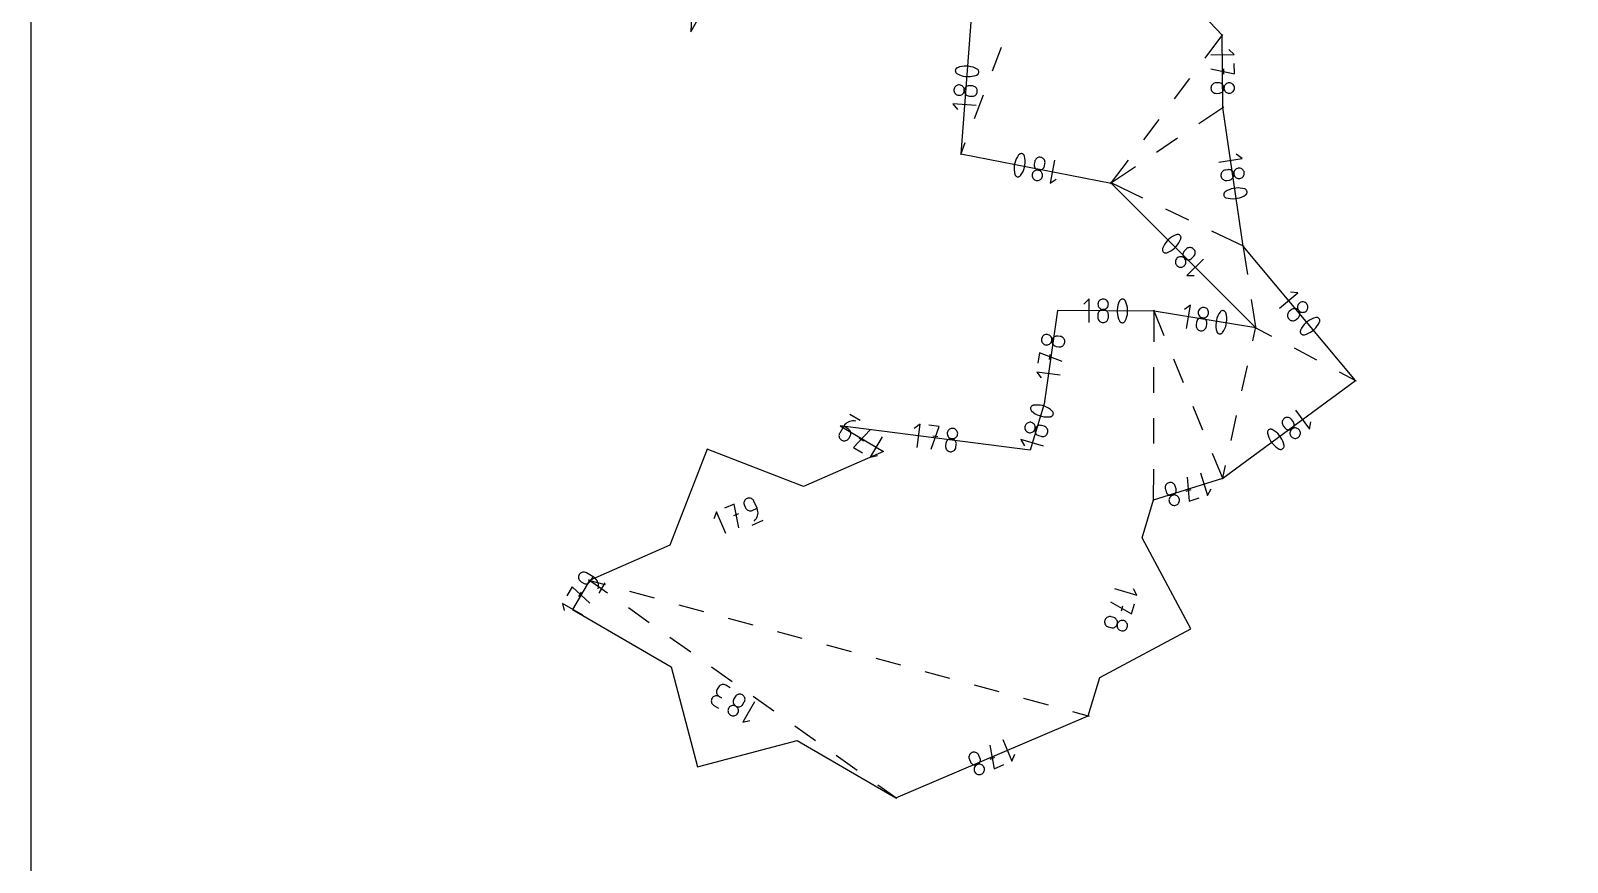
# Model space of a CAD drawing. Extents: x -2 to 214, y 3 to 282.
# Drawn here: x -1.51 to 31.91, y 70.53 to 88.63 of the extents above; entities that cross this region are included whole.
import ezdxf

# ---------------------------------------------------------------- set-up
doc = ezdxf.new("R2010")
doc.units = 0
doc.layers.add('Layer_1', color=7, linetype='CONTINUOUS')

msp = doc.modelspace()

# ---------------------------------------------------------------- linework, layer by layer
at = {"layer": 'Layer_1', "color": 5}
for points in [[(-1.511918, 3.023787), (214.388082, 3.023787), (214.388082, 282.423787), (-1.511918, 282.423787), (-1.511918, 3.023787)], [(13.014155, 92.372241), (12.846939, 88.605689), (14.65435, 91.813565)], [(18.937411, 88.814075), (18.7183, 85.95328), (21.99248, 85.315215), (25.133705, 82.161819), (22.924046, 82.530105), (20.81996, 82.539982), (20.531973, 80.513331), (20.22524, 79.504203), (16.09575, 80.035373), (17.039907, 79.475737), (15.294768, 78.710068), (13.203216, 79.525987), (12.387297, 77.434434), (10.642159, 76.668765), (10.273326, 76.036016), (12.419379, 74.785077), (12.991433, 72.614118), (15.162396, 73.186171), (17.308449, 71.935235), (21.48961, 73.722037), (21.741331, 74.553185), (23.720827, 75.61239), (22.661622, 77.591886), (22.913343, 78.423034), (24.417937, 78.890521), (27.307935, 81.017965), (24.861026, 83.944419), (24.419803, 86.957215), (24.407403, 88.53271), (23.171164, 89.837353)]]:
    msp.add_lwpolyline(points, dxfattribs=at)
at = {"layer": 'Layer_1', "color": 1}
for points in [[(19.599232, 88.26819), (19.401927, 87.749709)], [(24.032467, 88.033173), (24.420724, 88.550459)], [(24.154863, 88.105458), (24.666635, 88.109486), (24.551932, 88.222365)], [(24.157269, 87.799772), (24.669937, 87.690026), (24.668137, 87.917603)], [(19.101957, 87.695558), (19.101957, 87.695558), (19.107305, 87.707094), (19.110445, 87.719106), (19.111432, 87.731309), (19.110339, 87.743423), (19.10727, 87.755167), (19.102253, 87.766255), (19.09537, 87.776408), (19.086692, 87.78534), (19.076285, 87.792773), (19.076285, 87.792773), (19.031719, 87.815982), (18.985445, 87.834376), (18.937838, 87.847923), (18.889274, 87.85659), (18.840139, 87.860355), (18.7908, 87.85919), (18.741644, 87.853056), (18.693041, 87.841929), (18.645378, 87.825782), (18.645378, 87.825782), (18.640527, 87.82363), (18.635856, 87.821126), (18.63139, 87.818304), (18.627146, 87.815164), (18.623153, 87.811742), (18.619434, 87.808041), (18.616012, 87.804087), (18.612908, 87.799903), (18.610156, 87.795503), (18.610156, 87.795503), (18.604702, 87.783879), (18.601492, 87.771804), (18.600434, 87.759552), (18.601457, 87.747406), (18.604526, 87.735644), (18.609543, 87.724546), (18.616446, 87.714386), (18.625164, 87.70545), (18.635627, 87.698013), (18.635627, 87.698013), (18.68019, 87.674899), (18.726464, 87.656576), (18.774067, 87.643082), (18.822631, 87.634436), (18.871769, 87.630672), (18.921105, 87.631836), (18.970265, 87.637921), (19.018867, 87.648977), (19.066534, 87.665029), (19.066534, 87.665029), (19.071374, 87.667181), (19.076021, 87.66965), (19.080462, 87.672472), (19.084681, 87.675612), (19.088661, 87.679034), (19.092393, 87.682763), (19.09585, 87.686774), (19.099025, 87.691064), (19.101918, 87.695611)], [(23.366447, 87.145803), (23.699459, 87.589488)], [(24.442039, 87.688231), (24.441157, 87.802005)], [(18.690681, 87.451757), (18.690681, 87.451757), (18.670224, 87.451482), (18.650676, 87.447668), (18.632388, 87.44062), (18.615709, 87.430625), (18.600988, 87.417992), (18.588577, 87.40301), (18.578823, 87.385978), (18.572074, 87.367196), (18.568687, 87.346964), (18.568687, 87.346964), (18.568959, 87.32645), (18.572769, 87.30686), (18.579817, 87.288541), (18.589801, 87.271844), (18.602427, 87.257115), (18.617388, 87.244697), (18.634389, 87.234947), (18.653128, 87.228202), (18.673307, 87.224815), (18.673307, 87.224815), (18.69386, 87.225083), (18.713485, 87.228893), (18.731829, 87.235941), (18.748548, 87.245936), (18.763294, 87.258572), (18.775722, 87.273551), (18.785487, 87.29058), (18.792236, 87.309355), (18.795622, 87.329583), (18.795622, 87.329583), (18.795351, 87.350086), (18.791537, 87.369672), (18.784481, 87.387989), (18.774477, 87.404689), (18.761826, 87.419425), (18.746826, 87.431846), (18.729769, 87.441607), (18.710956, 87.44836), (18.690681, 87.451746)], [(18.957057, 87.20308), (18.957057, 87.20308), (18.977599, 87.203352), (18.997192, 87.207162), (19.015494, 87.214214), (19.032163, 87.224212), (19.046856, 87.236852), (19.059235, 87.251838), (19.068954, 87.26887), (19.075678, 87.287648), (19.079065, 87.307873), (19.079065, 87.307873), (19.078804, 87.32838), (19.075019, 87.347963), (19.068009, 87.366275), (19.058057, 87.382972), (19.045459, 87.397701), (19.030505, 87.410118), (19.013491, 87.419876), (18.994709, 87.426628), (18.974445, 87.430015), (18.91792, 87.434344), (18.91792, 87.434344), (18.897367, 87.434079), (18.877745, 87.430269), (18.859408, 87.423224), (18.842693, 87.413233), (18.827951, 87.400601), (18.815526, 87.385622), (18.805768, 87.368589), (18.799019, 87.349808), (18.795633, 87.329576), (18.795633, 87.329576), (18.795904, 87.309058), (18.799714, 87.289468), (18.80677, 87.271152), (18.816771, 87.254455), (18.829422, 87.239723), (18.844418, 87.227302), (18.861472, 87.217548), (18.880278, 87.210799), (18.900542, 87.207412), (18.957067, 87.20308)], [(24.273143, 87.494962), (24.273143, 87.494962), (24.252724, 87.492951), (24.233547, 87.487511), (24.215929, 87.478952), (24.200185, 87.467604), (24.186624, 87.453789), (24.175568, 87.437836), (24.167327, 87.42007), (24.162219, 87.400819), (24.160561, 87.380408), (24.160561, 87.380408), (24.162536, 87.360024), (24.167948, 87.340858), (24.176468, 87.323222), (24.187774, 87.307446), (24.201547, 87.293846), (24.217471, 87.282748), (24.235223, 87.274468), (24.254481, 87.269332), (24.274928, 87.267674), (24.331542, 87.268132), (24.331542, 87.268132), (24.351971, 87.270143), (24.371176, 87.27558), (24.388833, 87.284134), (24.404623, 87.29548), (24.41823, 87.309291), (24.429335, 87.325244), (24.437611, 87.343013), (24.442748, 87.362268), (24.444441, 87.382686), (24.444441, 87.382686), (24.44243, 87.403077), (24.43699, 87.422254), (24.428429, 87.439886), (24.417073, 87.455662), (24.403247, 87.469258), (24.387277, 87.480357), (24.36949, 87.488629), (24.350207, 87.493766), (24.329757, 87.495424), (24.273143, 87.494965)], [(24.559126, 87.269907), (24.559126, 87.269907), (24.57946, 87.271918), (24.598591, 87.277358), (24.616198, 87.285909), (24.631953, 87.297254), (24.645539, 87.311066), (24.65663, 87.327018), (24.664906, 87.344788), (24.670042, 87.364042), (24.671701, 87.384464), (24.671701, 87.384464), (24.66969, 87.404855), (24.66425, 87.424028), (24.655695, 87.44166), (24.644353, 87.457437), (24.630553, 87.471033), (24.614621, 87.482131), (24.596883, 87.490407), (24.577668, 87.49554), (24.557305, 87.497233), (24.557305, 87.497233), (24.536876, 87.495223), (24.517667, 87.489783), (24.500007, 87.481224), (24.48421, 87.469875), (24.4706, 87.456061), (24.459491, 87.440108), (24.451207, 87.422339), (24.446067, 87.403091), (24.444409, 87.382676), (24.444409, 87.382676), (24.44642, 87.362296), (24.451864, 87.343126), (24.460425, 87.325494), (24.471781, 87.309718), (24.48561, 87.296118), (24.501584, 87.28502), (24.519378, 87.27674), (24.538668, 87.271604), (24.559126, 87.26991)], [(19.055676, 87.002801), (18.544691, 87.041938), (18.649622, 86.919634)], [(19.204619, 87.231228), (19.007314, 86.712744)], [(24.438183, 86.969647), (23.895381, 86.602462)], [(22.700424, 86.258437), (23.033436, 86.702122)], [(23.435888, 86.291629), (22.976392, 85.980797)], [(18.810008, 86.194266), (18.710409, 85.93254)], [(20.077334, 85.942609), (20.077334, 85.942609), (20.066494, 85.949255), (20.05493, 85.953764), (20.042921, 85.956162), (20.030764, 85.956498), (20.018745, 85.954804), (20.007149, 85.951107), (19.99627, 85.945445), (19.986392, 85.93786), (19.977805, 85.928381), (19.977805, 85.928381), (19.94959, 85.886799), (19.925965, 85.842963), (19.906999, 85.797247), (19.892768, 85.750013), (19.883338, 85.70164), (19.878791, 85.652502), (19.879179, 85.602965), (19.884605, 85.553403), (19.895125, 85.504187), (19.895125, 85.504187), (19.896712, 85.499121), (19.898652, 85.494193), (19.900946, 85.489427), (19.903556, 85.484851), (19.906519, 85.480488), (19.909765, 85.476364), (19.913293, 85.472508), (19.917092, 85.468941), (19.921142, 85.465696), (19.921142, 85.465696), (19.932053, 85.458933), (19.943678, 85.45434), (19.955725, 85.45187), (19.967906, 85.451482), (19.979947, 85.453175), (19.991553, 85.456873), (20.00244, 85.462552), (20.012328, 85.470176), (20.020922, 85.479711), (20.020922, 85.479711), (20.049042, 85.521297), (20.072597, 85.565137), (20.091516, 85.61086), (20.105722, 85.658093), (20.115152, 85.706466), (20.119721, 85.755605), (20.119368, 85.805138), (20.114016, 85.854693), (20.103588, 85.903898), (20.103588, 85.903898), (20.102036, 85.908954), (20.100131, 85.913857), (20.097873, 85.918592), (20.095263, 85.923142), (20.092299, 85.927496), (20.089018, 85.931634), (20.085434, 85.935543), (20.081543, 85.939204), (20.077359, 85.942626)], [(24.334367, 85.772228), (24.841443, 85.846491), (24.712171, 85.942704)], [(20.271888, 85.505877), (20.271888, 85.505877), (20.269806, 85.485525), (20.271323, 85.465667), (20.276209, 85.446684), (20.284203, 85.428961), (20.295051, 85.412878), (20.308496, 85.398812), (20.324282, 85.387153), (20.342154, 85.378274), (20.36186, 85.372566), (20.36186, 85.372566), (20.382268, 85.370449), (20.402165, 85.371966), (20.421176, 85.376848), (20.438918, 85.384832), (20.455011, 85.395666), (20.469077, 85.409092), (20.480732, 85.424851), (20.489598, 85.442684), (20.495298, 85.462334), (20.495298, 85.462334), (20.497415, 85.482781), (20.495898, 85.502709), (20.491023, 85.521748), (20.483032, 85.539511), (20.472188, 85.555622), (20.458744, 85.569701), (20.44296, 85.581371), (20.425092, 85.590251), (20.405397, 85.595962), (20.405397, 85.595962), (20.384995, 85.598079), (20.365102, 85.596562), (20.346091, 85.591672), (20.328346, 85.583671), (20.312246, 85.572813), (20.29817, 85.559347), (20.2865, 85.543536), (20.277617, 85.525632), (20.271895, 85.505888)], [(20.549729, 85.741674), (20.549729, 85.741674), (20.551845, 85.76211), (20.550328, 85.78201), (20.545439, 85.801007), (20.537441, 85.81872), (20.526586, 85.834779), (20.513135, 85.848809), (20.497345, 85.860436), (20.479469, 85.869284), (20.45977, 85.874985), (20.45977, 85.874985), (20.439373, 85.877101), (20.419483, 85.87562), (20.400482, 85.870773), (20.382745, 85.862821), (20.366655, 85.852012), (20.352589, 85.838599), (20.34093, 85.822827), (20.332051, 85.804951), (20.326332, 85.78522), (20.315488, 85.729573), (20.315488, 85.729573), (20.313371, 85.70913), (20.314888, 85.689201), (20.319763, 85.670169), (20.32775, 85.65241), (20.338595, 85.636306), (20.352035, 85.62223), (20.367822, 85.610567), (20.385694, 85.601688), (20.4054, 85.59598), (20.4054, 85.59598), (20.425808, 85.593863), (20.445709, 85.59538), (20.46472, 85.60027), (20.482461, 85.608271), (20.498558, 85.619126), (20.51263, 85.632588), (20.524297, 85.648392), (20.533176, 85.666292), (20.538895, 85.686026), (20.549739, 85.741674)], [(20.760079, 85.816445), (20.662053, 85.313423), (20.795678, 85.40349)], [(22.516899, 85.669964), (21.974097, 85.302779)], [(21.979156, 85.297466), (22.367413, 85.814752)], [(24.474642, 85.598555), (24.474642, 85.598555), (24.454661, 85.593775), (24.436387, 85.585746), (24.420085, 85.574838), (24.406024, 85.561418), (24.394474, 85.545854), (24.385697, 85.528511), (24.37996, 85.509761), (24.377526, 85.489963), (24.37869, 85.469488), (24.37869, 85.469488), (24.383456, 85.449542), (24.391457, 85.431271), (24.402326, 85.414952), (24.415707, 85.400855), (24.43124, 85.389256), (24.448558, 85.380433), (24.467301, 85.374658), (24.48711, 85.372224), (24.50762, 85.373388), (24.563715, 85.381604), (24.563715, 85.381604), (24.583707, 85.386388), (24.602009, 85.394417), (24.618346, 85.405325), (24.632454, 85.418748), (24.644053, 85.434316), (24.652876, 85.451666), (24.658648, 85.470423), (24.661082, 85.490231), (24.659953, 85.510714), (24.659953, 85.510714), (24.655173, 85.530667), (24.647144, 85.548937), (24.636232, 85.565253), (24.622798, 85.579343), (24.60722, 85.590928), (24.589856, 85.599744), (24.571078, 85.605508), (24.551245, 85.607943), (24.530731, 85.606778), (24.474639, 85.598562)], [(24.789207, 85.414589), (24.789207, 85.414589), (24.809104, 85.419362), (24.827332, 85.42738), (24.84362, 85.438281), (24.857692, 85.451697), (24.86927, 85.467265), (24.878083, 85.484611), (24.883851, 85.503369), (24.88632, 85.523174), (24.885191, 85.543659), (24.885191, 85.543659), (24.880411, 85.563613), (24.872385, 85.581883), (24.861481, 85.598199), (24.848065, 85.612292), (24.832507, 85.623881), (24.815182, 85.632701), (24.79645, 85.638476), (24.776687, 85.640945), (24.756258, 85.639816), (24.756258, 85.639816), (24.736266, 85.635032), (24.717964, 85.627), (24.70162, 85.616085), (24.687509, 85.602658), (24.675902, 85.587086), (24.667076, 85.569737), (24.661301, 85.55098), (24.658831, 85.531178), (24.65996, 85.510699), (24.65996, 85.510699), (24.664737, 85.490757), (24.672766, 85.47249), (24.683677, 85.456174), (24.697111, 85.442088), (24.712693, 85.430495), (24.730061, 85.421679), (24.74885, 85.415912), (24.768686, 85.413477), (24.789211, 85.414642)], [(22.675945, 84.988606), (21.972457, 85.324782)], [(24.441661, 85.086265), (24.441661, 85.086265), (24.43898, 85.073834), (24.438557, 85.061426), (24.440285, 85.049305), (24.444, 85.037723), (24.449588, 85.026946), (24.456922, 85.017234), (24.465869, 85.008845), (24.4763, 85.00204), (24.48809, 84.99708), (24.48809, 84.99708), (24.536668, 84.984246), (24.585859, 84.976484), (24.63528, 84.973733), (24.684559, 84.975955), (24.73332, 84.983096), (24.781189, 84.995094), (24.827794, 85.011896), (24.872752, 85.03344), (24.915696, 85.059684), (24.915696, 85.059684), (24.919957, 85.062859), (24.923961, 85.066316), (24.927701, 85.070059), (24.931158, 85.074052), (24.934298, 85.078279), (24.93712, 85.082706), (24.939589, 85.087317), (24.941706, 85.092079), (24.943435, 85.096979), (24.943435, 85.096979), (24.946186, 85.109517), (24.94668, 85.122005), (24.945022, 85.134187), (24.941336, 85.145807), (24.935758, 85.156609), (24.928424, 85.166332), (24.919456, 85.174721), (24.908982, 85.181522), (24.89714, 85.186472), (24.89714, 85.186472), (24.848583, 85.199218), (24.799413, 85.206905), (24.750003, 85.209586), (24.700731, 85.207328), (24.65197, 85.200184), (24.604094, 85.188211), (24.557478, 85.171458), (24.512499, 85.149977), (24.469531, 85.123833), (24.469531, 85.123833), (24.465283, 85.120693), (24.461293, 85.117236), (24.457582, 85.113521), (24.45416, 85.109545), (24.45102, 85.105322), (24.448198, 85.100867), (24.445693, 85.096189), (24.443542, 85.091307), (24.441707, 85.08623)], [(23.677022, 84.510222), (23.176484, 84.749412)], [(24.881046, 83.934852), (24.177561, 84.271028)], [(23.505604, 84.149729), (23.505604, 84.149729), (23.500355, 84.16131), (23.493299, 84.171527), (23.484702, 84.180244), (23.474821, 84.187331), (23.463913, 84.192662), (23.452239, 84.196084), (23.440055, 84.197495), (23.427619, 84.196754), (23.415198, 84.19372), (23.415198, 84.19372), (23.368529, 84.175093), (23.324396, 84.152029), (23.283068, 84.124791), (23.244813, 84.093648), (23.209899, 84.058871), (23.17859, 84.020718), (23.151165, 83.979464), (23.127885, 83.935377), (23.109018, 83.888722), (23.109018, 83.888722), (23.107466, 83.883646), (23.106302, 83.878478), (23.105526, 83.873246), (23.105138, 83.867983), (23.105131, 83.862719), (23.105519, 83.857487), (23.106295, 83.852312), (23.107459, 83.847229), (23.108976, 83.842269), (23.108976, 83.842269), (23.114225, 83.830553), (23.121277, 83.820234), (23.129871, 83.811439), (23.139752, 83.804303), (23.150664, 83.798948), (23.162351, 83.79549), (23.17455, 83.794079), (23.187014, 83.794855), (23.199474, 83.797924), (23.199474, 83.797924), (23.246069, 83.816608), (23.290145, 83.839718), (23.331438, 83.866988), (23.369675, 83.898145), (23.40459, 83.932925), (23.435913, 83.971061), (23.46338, 84.012283), (23.486716, 84.056327), (23.505654, 84.102922), (23.505654, 84.102922), (23.507206, 84.107984), (23.50837, 84.113121), (23.509146, 84.118317), (23.509534, 84.123552), (23.509531, 84.128809), (23.509143, 84.134069), (23.508366, 84.139315), (23.507202, 84.144529), (23.50565, 84.14969)], [(23.784249, 83.718581), (23.784249, 83.718581), (23.79745, 83.734326), (23.807346, 83.751658), (23.813943, 83.770129), (23.817259, 83.789281), (23.817266, 83.808667), (23.813985, 83.827822), (23.807423, 83.846304), (23.797577, 83.863651), (23.784457, 83.879409), (23.784457, 83.879409), (23.768748, 83.892592), (23.751441, 83.902502), (23.732984, 83.909138), (23.713838, 83.912489), (23.694457, 83.912556), (23.67529, 83.909346), (23.656794, 83.902819), (23.639423, 83.892991), (23.62363, 83.879854), (23.583462, 83.839842), (23.583462, 83.839842), (23.570254, 83.824094), (23.560338, 83.806744), (23.553712, 83.788248), (23.550361, 83.769064), (23.550315, 83.749647), (23.553561, 83.730459), (23.560098, 83.711953), (23.569926, 83.694582), (23.583046, 83.678809), (23.583046, 83.678809), (23.598769, 83.665629), (23.616101, 83.655737), (23.634587, 83.64913), (23.653767, 83.645814), (23.673184, 83.645786), (23.692382, 83.649031), (23.7109, 83.655582), (23.728288, 83.665432), (23.744078, 83.678573), (23.784246, 83.718581)], [(24.857671, 83.966355), (24.955422, 83.327305)], [(23.421996, 83.678989), (23.421996, 83.678989), (23.408855, 83.663308), (23.398988, 83.646008), (23.392398, 83.62755), (23.389082, 83.608391), (23.389053, 83.588988), (23.392299, 83.569808), (23.39884, 83.551305), (23.408668, 83.533934), (23.421788, 83.518161), (23.421788, 83.518161), (23.437511, 83.504981), (23.454839, 83.495086), (23.473318, 83.488475), (23.492488, 83.485159), (23.511887, 83.485113), (23.531061, 83.488358), (23.549546, 83.494878), (23.566882, 83.504678), (23.582616, 83.517759), (23.582616, 83.517759), (23.595824, 83.533507), (23.60574, 83.550864), (23.612369, 83.569363), (23.61572, 83.588554), (23.615766, 83.607975), (23.612521, 83.627169), (23.605987, 83.64568), (23.596162, 83.663047), (23.583049, 83.678813), (23.583049, 83.678813), (23.567333, 83.691985), (23.550005, 83.701877), (23.531519, 83.708481), (23.512339, 83.711797), (23.492918, 83.711826), (23.473717, 83.70858), (23.455189, 83.702022), (23.437797, 83.692172), (23.421996, 83.679024)], [(24.000368, 83.662627), (23.637289, 83.300949), (23.798434, 83.30066)], [(25.65546, 82.594822), (26.048617, 82.923554), (25.888107, 82.937856)], [(21.508437, 82.280507), (21.510836, 82.792984), (21.396371, 82.679555)], [(21.701132, 82.393227), (21.701132, 82.393227), (21.70286, 82.372759), (21.708067, 82.35349), (21.716414, 82.335738), (21.727579, 82.319831), (21.741239, 82.30608), (21.757075, 82.294809), (21.77476, 82.286335), (21.793969, 82.280977), (21.814388, 82.279072), (21.814388, 82.279072), (21.83482, 82.2808), (21.854082, 82.285979), (21.871844, 82.294287), (21.887783, 82.30541), (21.901577, 82.319031), (21.91289, 82.334835), (21.921403, 82.352506), (21.92679, 82.371725), (21.92873, 82.392179), (21.928994, 82.448871), (21.928994, 82.448871), (21.927266, 82.469349), (21.922062, 82.488646), (21.913719, 82.506433), (21.902557, 82.522389), (21.888901, 82.536187), (21.873065, 82.547504), (21.85538, 82.556016), (21.836164, 82.561403), (21.815739, 82.563343), (21.815739, 82.563343), (21.795299, 82.561615), (21.77603, 82.556408), (21.758268, 82.548058), (21.742329, 82.536885), (21.728539, 82.523215), (21.717229, 82.507365), (21.70872, 82.489655), (21.703337, 82.470415), (21.701396, 82.449961), (21.701128, 82.393266)], [(21.930074, 82.676744), (21.930074, 82.676744), (21.928345, 82.697131), (21.923145, 82.716354), (21.914799, 82.734091), (21.903637, 82.750012), (21.889981, 82.763788), (21.874145, 82.775095), (21.85646, 82.783604), (21.837244, 82.788987), (21.816818, 82.790927), (21.816818, 82.790927), (21.796378, 82.789199), (21.777109, 82.783995), (21.759347, 82.775652), (21.743409, 82.764497), (21.729619, 82.750848), (21.718308, 82.735033), (21.709799, 82.717377), (21.704416, 82.698203), (21.702476, 82.677834), (21.702476, 82.677834), (21.704204, 82.657352), (21.709408, 82.638055), (21.717755, 82.620264), (21.72892, 82.604304), (21.742583, 82.5905), (21.758416, 82.579176), (21.776101, 82.57066), (21.795313, 82.565273), (21.815728, 82.563333), (21.815728, 82.563333), (21.836161, 82.565061), (21.855423, 82.570268), (21.873189, 82.578619), (21.889127, 82.589795), (21.902917, 82.603468), (21.914234, 82.619322), (21.922747, 82.637035), (21.928134, 82.656283), (21.930074, 82.676747)], [(22.202732, 82.284007), (22.202732, 82.284007), (22.214621, 82.279498), (22.226827, 82.277241), (22.239068, 82.277121), (22.251073, 82.279061), (22.262567, 82.282977), (22.273267, 82.288773), (22.282898, 82.296365), (22.291188, 82.305664), (22.297855, 82.316575), (22.297855, 82.316575), (22.317812, 82.36269), (22.33284, 82.410164), (22.342937, 82.458621), (22.348105, 82.507679), (22.348334, 82.556962), (22.343632, 82.606086), (22.333987, 82.654678), (22.319407, 82.702355), (22.299884, 82.748742), (22.299884, 82.748742), (22.297414, 82.753424), (22.294592, 82.757904), (22.291452, 82.762158), (22.28803, 82.766166), (22.284323, 82.769902), (22.280365, 82.773359), (22.276177, 82.776499), (22.271782, 82.779286), (22.267195, 82.78172), (22.267195, 82.78172), (22.255212, 82.786324), (22.242935, 82.788687), (22.230641, 82.788864), (22.2186, 82.786959), (22.207089, 82.78306), (22.196375, 82.777261), (22.186737, 82.769648), (22.178451, 82.760313), (22.171783, 82.749342), (22.171783, 82.749342), (22.151922, 82.703237), (22.136964, 82.655771), (22.126917, 82.607317), (22.121773, 82.558263), (22.121541, 82.50898), (22.126222, 82.459852), (22.135817, 82.411257), (22.150327, 82.363572), (22.169755, 82.317179), (22.169755, 82.317179), (22.172224, 82.312504), (22.175046, 82.308045), (22.178151, 82.303819), (22.181573, 82.299836), (22.18528, 82.296111), (22.189267, 82.292653), (22.193518, 82.289478), (22.198019, 82.286621), (22.202768, 82.284046)], [(23.629313, 82.152781), (23.713567, 82.65829), (23.58245, 82.564606)], [(24.10884, 82.476564), (24.10884, 82.476564), (24.110392, 82.496965), (24.108311, 82.516777), (24.102906, 82.535615), (24.094433, 82.553113), (24.083151, 82.568896), (24.069325, 82.582587), (24.053228, 82.593813), (24.03512, 82.602198), (24.015266, 82.60737), (24.015266, 82.60737), (23.994805, 82.608922), (23.974957, 82.606876), (23.956087, 82.601479), (23.938572, 82.593012), (23.922778, 82.581741), (23.909087, 82.567937), (23.897865, 82.551868), (23.88949, 82.533798), (23.884329, 82.514), (23.884329, 82.514), (23.882777, 82.493504), (23.884823, 82.473621), (23.89022, 82.454723), (23.89869, 82.437187), (23.909972, 82.421379), (23.923794, 82.40767), (23.939888, 82.396437), (23.957992, 82.388048), (23.97784, 82.382876), (23.97784, 82.382876), (23.99829, 82.381324), (24.018134, 82.38337), (24.037004, 82.388775), (24.054523, 82.397259), (24.070324, 82.408555), (24.084026, 82.422398), (24.095258, 82.438524), (24.103651, 82.456663), (24.108829, 82.476557)], [(25.039309, 82.778929), (25.13706, 82.139883)], [(25.865896, 82.520283), (25.865896, 82.520283), (25.851375, 82.505749), (25.840009, 82.489341), (25.831831, 82.471515), (25.826875, 82.452723), (25.825182, 82.433412), (25.826769, 82.414041), (25.831701, 82.395061), (25.840002, 82.376925), (25.8517, 82.360083), (25.8517, 82.360083), (25.866206, 82.345584), (25.882586, 82.334207), (25.90039, 82.325991), (25.919172, 82.320985), (25.938476, 82.319221), (25.957851, 82.320773), (25.976844, 82.325666), (25.995005, 82.333946), (26.011882, 82.345662), (26.055376, 82.38203), (26.055376, 82.38203), (26.069904, 82.396571), (26.081291, 82.412993), (26.0895, 82.43084), (26.094492, 82.449661), (26.096221, 82.469), (26.094669, 82.488399), (26.089765, 82.507403), (26.081485, 82.525561), (26.069787, 82.542417), (26.069787, 82.542417), (26.05527, 82.556912), (26.038863, 82.568275), (26.021023, 82.576467), (26.002205, 82.581437), (25.982866, 82.583166), (25.963456, 82.581578), (25.944438, 82.576657), (25.926259, 82.56836), (25.909383, 82.556644), (25.865892, 82.520276)], [(26.230216, 82.528224), (26.230216, 82.528224), (26.244673, 82.542702), (26.256008, 82.559078), (26.264178, 82.576894), (26.269142, 82.595693), (26.27087, 82.615018), (26.269283, 82.63441), (26.264376, 82.653411), (26.256096, 82.671569), (26.244398, 82.688424), (26.244398, 82.688424), (26.229881, 82.702923), (26.213477, 82.714286), (26.195641, 82.722481), (26.176834, 82.727463), (26.157512, 82.729191), (26.138134, 82.727639), (26.119151, 82.72275), (26.101026, 82.714498), (26.084216, 82.702835), (26.084216, 82.702835), (26.069688, 82.688294), (26.058297, 82.671865), (26.050088, 82.654011), (26.045093, 82.635183), (26.043364, 82.61584), (26.044916, 82.596437), (26.049816, 82.57743), (26.058089, 82.559276), (26.069784, 82.542427), (26.069784, 82.542427), (26.084293, 82.527935), (26.100697, 82.516576), (26.118537, 82.508388), (26.137358, 82.503417), (26.156701, 82.501688), (26.176114, 82.503276), (26.195143, 82.508197), (26.213325, 82.516498), (26.230209, 82.528221)], [(23.14437, 81.993325), (22.915619, 82.550633)], [(22.922307, 81.86345), (22.924106, 82.552294)], [(23.837543, 82.233267), (23.837543, 82.233267), (23.835991, 82.212781), (23.838037, 82.192927), (23.843442, 82.174074), (23.851923, 82.156584), (23.863211, 82.140828), (23.87704, 82.127172), (23.893145, 82.115979), (23.911253, 82.107622), (23.9311, 82.10246), (23.9311, 82.10246), (23.951551, 82.100908), (23.971391, 82.102954), (23.990254, 82.108316), (24.007766, 82.116751), (24.023553, 82.127994), (24.037247, 82.141785), (24.048476, 82.157868), (24.056862, 82.175979), (24.062037, 82.195862), (24.071357, 82.251784), (24.071357, 82.251784), (24.07291, 82.272281), (24.070864, 82.29216), (24.06547, 82.311051), (24.056999, 82.328584), (24.045721, 82.344385), (24.031899, 82.358087), (24.015802, 82.369319), (23.997694, 82.377705), (23.97784, 82.382873), (23.97784, 82.382873), (23.957382, 82.384425), (23.937531, 82.382379), (23.918661, 82.376974), (23.901142, 82.36849), (23.885345, 82.357198), (23.871646, 82.343358), (23.860417, 82.32724), (23.852028, 82.309103), (23.846853, 82.289221), (23.837533, 82.233299)], [(24.315247, 82.045307), (24.315247, 82.045307), (24.326264, 82.038957), (24.337952, 82.034766), (24.350017, 82.032684), (24.36218, 82.032681), (24.37415, 82.034692), (24.385637, 82.038706), (24.396357, 82.044661), (24.406027, 82.052514), (24.414353, 82.062223), (24.414353, 82.062223), (24.441418, 82.104556), (24.46384, 82.14902), (24.48155, 82.195241), (24.494486, 82.242841), (24.502589, 82.291454), (24.5058, 82.340702), (24.504036, 82.390207), (24.497259, 82.439603), (24.485399, 82.488512), (24.485399, 82.488512), (24.483705, 82.493532), (24.481624, 82.498408), (24.47919, 82.503107), (24.476438, 82.507612), (24.473369, 82.511891), (24.470017, 82.515923), (24.466384, 82.519684), (24.462489, 82.523141), (24.458351, 82.526281), (24.458351, 82.526281), (24.447256, 82.53274), (24.435512, 82.537019), (24.423405, 82.539171), (24.411216, 82.539213), (24.399226, 82.537203), (24.387725, 82.533188), (24.376997, 82.527212), (24.367324, 82.51932), (24.358988, 82.509555), (24.358988, 82.509555), (24.332018, 82.467218), (24.309669, 82.422751), (24.292006, 82.376526), (24.279094, 82.328923), (24.270991, 82.28031), (24.267745, 82.231066), (24.269439, 82.18156), (24.276145, 82.132171), (24.28791, 82.083269), (24.28791, 82.083269), (24.289603, 82.078256), (24.29165, 82.073409), (24.294048, 82.068738), (24.2968, 82.064258), (24.299869, 82.059989), (24.303256, 82.055943), (24.306946, 82.052133), (24.310932, 82.048577), (24.315208, 82.045296)], [(26.105986, 82.066537), (26.105986, 82.066537), (26.110212, 82.054546), (26.11635, 82.043755), (26.124157, 82.034321), (26.133386, 82.026401), (26.143789, 82.020143), (26.155121, 82.015709), (26.167136, 82.013239), (26.179586, 82.012904), (26.192229, 82.014844), (26.192229, 82.014844), (26.240338, 82.02934), (26.286308, 82.048482), (26.329851, 82.072019), (26.370668, 82.099719), (26.408475, 82.131332), (26.44298, 82.166613), (26.473894, 82.205327), (26.50092, 82.247223), (26.52377, 82.292061), (26.52377, 82.292061), (26.525745, 82.296982), (26.527333, 82.302034), (26.528568, 82.307177), (26.529414, 82.312384), (26.529873, 82.317627), (26.529954, 82.322876), (26.529644, 82.328094), (26.528938, 82.333258), (26.527844, 82.338331), (26.527844, 82.338331), (26.523632, 82.35046), (26.517508, 82.361353), (26.509708, 82.370861), (26.500486, 82.378834), (26.490079, 82.385117), (26.478741, 82.389562), (26.466708, 82.391996), (26.454227, 82.392306), (26.441541, 82.390331), (26.441541, 82.390331), (26.3935, 82.375768), (26.347578, 82.35658), (26.304074, 82.333004), (26.263272, 82.30529), (26.225464, 82.273681), (26.190942, 82.238414), (26.159996, 82.199735), (26.132917, 82.157889), (26.109997, 82.113118), (26.109997, 82.113118), (26.108021, 82.108207), (26.106434, 82.103187), (26.105199, 82.098079), (26.104352, 82.092897), (26.103894, 82.087661), (26.103823, 82.082387), (26.104141, 82.077096), (26.104846, 82.0718), (26.10594, 82.066519)], [(20.602589, 82.018055), (20.602589, 82.018055), (20.582184, 82.019113), (20.562457, 82.016573), (20.543777, 82.010728), (20.526509, 82.001848), (20.511025, 81.990203), (20.497687, 81.976074), (20.486867, 81.959734), (20.47893, 81.941453), (20.474241, 81.92151), (20.474241, 81.92151), (20.473183, 81.901049), (20.475723, 81.881279), (20.481565, 81.862571), (20.490437, 81.845285), (20.502068, 81.829791), (20.516176, 81.816453), (20.532488, 81.805633), (20.55073, 81.797703), (20.570617, 81.793025), (20.570617, 81.793025), (20.59112, 81.791967), (20.610918, 81.794507), (20.629654, 81.800349), (20.646961, 81.809224), (20.662473, 81.820866), (20.675829, 81.834995), (20.686656, 81.851332), (20.694597, 81.869609), (20.699285, 81.889545), (20.699285, 81.889545), (20.700344, 81.909999), (20.697804, 81.929762), (20.691951, 81.948473), (20.683064, 81.965759), (20.671409, 81.98126), (20.657259, 81.994609), (20.640893, 82.005436), (20.622581, 82.01338), (20.602596, 82.018076)], [(20.851985, 81.753034), (20.851985, 81.753034), (20.872474, 81.751976), (20.892248, 81.754516), (20.910941, 81.760361), (20.928196, 81.769248), (20.943658, 81.780896), (20.956961, 81.795032), (20.967746, 81.811376), (20.975658, 81.829654), (20.980333, 81.849593), (20.980333, 81.849593), (20.981391, 81.870043), (20.978886, 81.889806), (20.97308, 81.908507), (20.964239, 81.925789), (20.952636, 81.941283), (20.938539, 81.954622), (20.922213, 81.965445), (20.903932, 81.973386), (20.883957, 81.978078), (20.827904, 81.986044), (20.827904, 81.986044), (20.807405, 81.987102), (20.787607, 81.984562), (20.768874, 81.978724), (20.751574, 81.969851), (20.736069, 81.95821), (20.72272, 81.944084), (20.711893, 81.927744), (20.703956, 81.909463), (20.699271, 81.889517), (20.699271, 81.889517), (20.698213, 81.869056), (20.700753, 81.849286), (20.706602, 81.830578), (20.715488, 81.813288), (20.727144, 81.797791), (20.741287, 81.784449), (20.757652, 81.773622), (20.775954, 81.765681), (20.795929, 81.760993), (20.851982, 81.753027)], [(25.072262, 81.881004), (25.138447, 82.183493)], [(25.484384, 81.977327), (25.114066, 82.172148)], [(20.92132, 81.434398), (20.430631, 81.619045), (20.398613, 81.393723)], [(20.656271, 81.586981), (20.640262, 81.474336)], [(26.466299, 81.460747), (25.975341, 81.719037)], [(22.919418, 80.753946), (22.920864, 81.308696)], [(23.565668, 80.966915), (23.355017, 81.480122)], [(24.835107, 80.797137), (24.953686, 81.33907)], [(20.878313, 81.131739), (20.371615, 81.203741), (20.468286, 81.075087)], [(27.327574, 81.007636), (26.957256, 81.202457)], [(16.529071, 80.150365), (16.308941, 80.280846)], [(20.71383, 80.253771), (20.71383, 80.253771), (20.721553, 80.263874), (20.727222, 80.274916), (20.730841, 80.286614), (20.732429, 80.298672), (20.73197, 80.310804), (20.729465, 80.322718), (20.72495, 80.334119), (20.718413, 80.344724), (20.709865, 80.354235), (20.709865, 80.354235), (20.671398, 80.38656), (20.630211, 80.414553), (20.586679, 80.438101), (20.541149, 80.457098), (20.493997, 80.471431), (20.445582, 80.480988), (20.396267, 80.485662), (20.346409, 80.485345), (20.296374, 80.479919), (20.296374, 80.479919), (20.291174, 80.478861), (20.286077, 80.47745), (20.281099, 80.47565), (20.276276, 80.473498), (20.271634, 80.471029), (20.267203, 80.468207), (20.263001, 80.465102), (20.259064, 80.46168), (20.25542, 80.457987), (20.25542, 80.457987), (20.247574, 80.447823), (20.241814, 80.436732), (20.238123, 80.425002), (20.236501, 80.412919), (20.236924, 80.400773), (20.239429, 80.388849), (20.243965, 80.377437), (20.250534, 80.366822), (20.259138, 80.357293), (20.259138, 80.357293), (20.297627, 80.325064), (20.338824, 80.297141), (20.382367, 80.273639), (20.4279, 80.254667), (20.475053, 80.240333), (20.523464, 80.230752), (20.572772, 80.226032), (20.622612, 80.226279), (20.672626, 80.231609), (20.672626, 80.231609), (20.677815, 80.232632), (20.682888, 80.234043), (20.687834, 80.235807), (20.692628, 80.237959), (20.69726, 80.240429), (20.701712, 80.243251), (20.705967, 80.246426), (20.71001, 80.249918), (20.713823, 80.253732)], [(23.986962, 79.940504), (23.776315, 80.453708)], [(24.597956, 79.713269), (24.716532, 80.255203)], [(26.002851, 80.375426), (26.306667, 79.962708), (26.330857, 80.122029)], [(16.435394, 80.131526), (16.435394, 80.131526), (16.401259, 80.137679), (16.367252, 80.138808), (16.333844, 80.13511), (16.301515, 80.126795), (16.270749, 80.114057), (16.242016, 80.097102), (16.215794, 80.076133), (16.192567, 80.051343), (16.172808, 80.022945), (16.085777, 79.876119), (16.085777, 79.876119), (16.076926, 79.857598), (16.071649, 79.838347), (16.069849, 79.818813), (16.071402, 79.799435), (16.076185, 79.78065), (16.084098, 79.762898), (16.095038, 79.746624), (16.108884, 79.732266), (16.125532, 79.720265), (16.125532, 79.720265), (16.144014, 79.711445), (16.163237, 79.7062), (16.182759, 79.704401), (16.202134, 79.705988), (16.220923, 79.710803), (16.238678, 79.718744), (16.254959, 79.729702), (16.269324, 79.743562), (16.281329, 79.760217), (16.310342, 79.809168), (16.310342, 79.809168), (16.319189, 79.827689), (16.324453, 79.846944), (16.326252, 79.866481), (16.3247, 79.885866), (16.319902, 79.904655), (16.311978, 79.922403), (16.301046, 79.93867), (16.287213, 79.953014), (16.270605, 79.96499), (16.172839, 80.022941)], [(16.74719, 79.946709), (16.388358, 79.564468), (16.584136, 79.448421)], [(17.768291, 79.562235), (17.833583, 80.069843), (17.706216, 79.971478)], [(18.071489, 79.523235), (18.249632, 80.016327), (18.023903, 80.04536)], [(18.650877, 79.84966), (18.650877, 79.84966), (18.651654, 79.870079), (18.648867, 79.889768), (18.642774, 79.90837), (18.633665, 79.925518), (18.621819, 79.94085), (18.607518, 79.953998), (18.591032, 79.964602), (18.572649, 79.972296), (18.552647, 79.97672), (18.552647, 79.97672), (18.532171, 79.977496), (18.512437, 79.974709), (18.493807, 79.968624), (18.476641, 79.959522), (18.461302, 79.94769), (18.44815, 79.933403), (18.437549, 79.916949), (18.429862, 79.898608), (18.425445, 79.878659), (18.425445, 79.878659), (18.424669, 79.858145), (18.427456, 79.838378), (18.433545, 79.819724), (18.44265, 79.802536), (18.454493, 79.787176), (18.468798, 79.774011), (18.485277, 79.763399), (18.503656, 79.755701), (18.523655, 79.751281), (18.523655, 79.751281), (18.54412, 79.750505), (18.563847, 79.753292), (18.582477, 79.759392), (18.599647, 79.768507), (18.614993, 79.780368), (18.628152, 79.79469), (18.638763, 79.8112), (18.646464, 79.829615), (18.650892, 79.84966)], [(20.259467, 80.10498), (20.259467, 80.10498), (20.239432, 80.10915), (20.219525, 80.109679), (20.200143, 80.106751), (20.181693, 80.100616), (20.164583, 80.091472), (20.149216, 80.079541), (20.136001, 80.065031), (20.12534, 80.048161), (20.117639, 80.029143), (20.117639, 80.029143), (20.113452, 80.009059), (20.112923, 79.98911), (20.115815, 79.9697), (20.121943, 79.951236), (20.13107, 79.934115), (20.142986, 79.918752), (20.157464, 79.90554), (20.174295, 79.894893), (20.193257, 79.88721), (20.193257, 79.88721), (20.21338, 79.883015), (20.233361, 79.882486), (20.252799, 79.885379), (20.271288, 79.891507), (20.288426, 79.900644), (20.303807, 79.912575), (20.317033, 79.927081), (20.327694, 79.943944), (20.335391, 79.962951), (20.335391, 79.962951), (20.339575, 79.983031), (20.340104, 80.002974), (20.337176, 80.022387), (20.331035, 80.040859), (20.321884, 80.057986), (20.309931, 80.073367), (20.2954, 80.086596), (20.278499, 80.097268), (20.259445, 80.10498)], [(20.465559, 79.804448), (20.465559, 79.804448), (20.485671, 79.800254), (20.505624, 79.799725), (20.52502, 79.802653), (20.54346, 79.808795), (20.560548, 79.817946), (20.57588, 79.829891), (20.589063, 79.844407), (20.5997, 79.861281), (20.607387, 79.880292), (20.607387, 79.880292), (20.611578, 79.900365), (20.612142, 79.920304), (20.609249, 79.939703), (20.603157, 79.958161), (20.594052, 79.97527), (20.582152, 79.990637), (20.567657, 80.003856), (20.550787, 80.014517), (20.53174, 80.022225), (20.477501, 80.038714), (20.477501, 80.038714), (20.457378, 80.042912), (20.437401, 80.043441), (20.41797, 80.040548), (20.399488, 80.034424), (20.382357, 80.025287), (20.366979, 80.013356), (20.353757, 79.99885), (20.343096, 79.98198), (20.335395, 79.962962), (20.335395, 79.962962), (20.331211, 79.942878), (20.330682, 79.922929), (20.33361, 79.903515), (20.339748, 79.885044), (20.348903, 79.86792), (20.360848, 79.852546), (20.375379, 79.83932), (20.392273, 79.828652), (20.41132, 79.820944), (20.465559, 79.804459)], [(22.916525, 79.644439), (22.917972, 80.199193)], [(25.447745, 79.958393), (25.447745, 79.958393), (25.435514, 79.954901), (25.424363, 79.94944), (25.414467, 79.942233), (25.40599, 79.933512), (25.399104, 79.923514), (25.393974, 79.912476), (25.390764, 79.900637), (25.38967, 79.888229), (25.390835, 79.875494), (25.390835, 79.875494), (25.402328, 79.826582), (25.418591, 79.779514), (25.439398, 79.734602), (25.464519, 79.692149), (25.493736, 79.652461), (25.52682, 79.615843), (25.563547, 79.5826), (25.603697, 79.553034), (25.647036, 79.527458), (25.647036, 79.527458), (25.651827, 79.525165), (25.656769, 79.52326), (25.661828, 79.521707), (25.666971, 79.520543), (25.672175, 79.519767), (25.67741, 79.519379), (25.682638, 79.519369), (25.687835, 79.519757), (25.692968, 79.520533), (25.692968, 79.520533), (25.705332, 79.52399), (25.716582, 79.529433), (25.726555, 79.536626), (25.735082, 79.54534), (25.741993, 79.555338), (25.747129, 79.566383), (25.75034, 79.578244), (25.751433, 79.590679), (25.750234, 79.60346), (25.750234, 79.60346), (25.738666, 79.652313), (25.72235, 79.699328), (25.701512, 79.744208), (25.676369, 79.786647), (25.647152, 79.826335), (25.614086, 79.862967), (25.577394, 79.896245), (25.537301, 79.925857), (25.494029, 79.951497), (25.494029, 79.951497), (25.489252, 79.953754), (25.484342, 79.955659), (25.479318, 79.957212), (25.474199, 79.958376), (25.468999, 79.959152), (25.46374, 79.95954), (25.458437, 79.959547), (25.45311, 79.959159), (25.447773, 79.958383)], [(25.915457, 80.169997), (25.915457, 80.169997), (25.901844, 80.185385), (25.88617, 80.197746), (25.868884, 80.20701), (25.85043, 80.213117), (25.831263, 80.216009), (25.811832, 80.215621), (25.792581, 80.211871), (25.773969, 80.20471), (25.756436, 80.19407), (25.756436, 80.19407), (25.741072, 80.180492), (25.7287, 80.164843), (25.719401, 80.147578), (25.713245, 80.129141), (25.710317, 80.109982), (25.710666, 80.090551), (25.714374, 80.071289), (25.721518, 80.052652), (25.732168, 80.035084), (25.765777, 79.989431), (25.765777, 79.989431), (25.779395, 79.974032), (25.795083, 79.96165), (25.81239, 79.952354), (25.830865, 79.946209), (25.850059, 79.94328), (25.869519, 79.943633), (25.888791, 79.947352), (25.907425, 79.954495), (25.924972, 79.965128), (25.924972, 79.965128), (25.940335, 79.978724), (25.95269, 79.994394), (25.961968, 80.011695), (25.968092, 80.03017), (25.970985, 80.049368), (25.970597, 80.068838), (25.966864, 80.088124), (25.959703, 80.106779), (25.949049, 80.124347), (25.915443, 80.170004)], [(25.900874, 79.805877), (25.900874, 79.805877), (25.914431, 79.790556), (25.930077, 79.778233), (25.947356, 79.768976), (25.965809, 79.762859), (25.98499, 79.759967), (26.004442, 79.760355), (26.023714, 79.764076), (26.042345, 79.77122), (26.059892, 79.781853), (26.059892, 79.781853), (26.075259, 79.795445), (26.087616, 79.811119), (26.096895, 79.828412), (26.103029, 79.846873), (26.105957, 79.866054), (26.105605, 79.885492), (26.1019, 79.904739), (26.094781, 79.923341), (26.08418, 79.940839), (26.08418, 79.940839), (26.070563, 79.956238), (26.054872, 79.96862), (26.037557, 79.97792), (26.019075, 79.984065), (25.999877, 79.986993), (25.980414, 79.98664), (25.961142, 79.982926), (25.942508, 79.975785), (25.924972, 79.965156), (25.924972, 79.965156), (25.909608, 79.951571), (25.897258, 79.9359), (25.887987, 79.9186), (25.881859, 79.900122), (25.878931, 79.88092), (25.879319, 79.861447), (25.883055, 79.842153), (25.890213, 79.823491), (25.900874, 79.805912)], [(16.504567, 79.76052), (16.602442, 79.702506)], [(17.010164, 79.790838), (16.749208, 79.350579), (16.905111, 79.390467)], [(18.220552, 79.790281), (18.107706, 79.804798)], [(18.389183, 79.596779), (18.389183, 79.596779), (18.388407, 79.576279), (18.391194, 79.556541), (18.39729, 79.537925), (18.406402, 79.52079), (18.418252, 79.505483), (18.432561, 79.492367), (18.44905, 79.481798), (18.467433, 79.474132), (18.487432, 79.469719), (18.487432, 79.469719), (18.507893, 79.468943), (18.527617, 79.471694), (18.546244, 79.477748), (18.563406, 79.486814), (18.578745, 79.498622), (18.591897, 79.512895), (18.602505, 79.529359), (18.610202, 79.547746), (18.61463, 79.56778), (18.621851, 79.623935), (18.621851, 79.623935), (18.622627, 79.644446), (18.61984, 79.664209), (18.613755, 79.68286), (18.604649, 79.700044), (18.592807, 79.715393), (18.578505, 79.728555), (18.562023, 79.739163), (18.543637, 79.746857), (18.523634, 79.751281), (18.523634, 79.751281), (18.503159, 79.752057), (18.483428, 79.74927), (18.464794, 79.743178), (18.447628, 79.734062), (18.432286, 79.722202), (18.419127, 79.707882), (18.408523, 79.691379), (18.400825, 79.672972), (18.396398, 79.652934), (18.389176, 79.596782)], [(20.518388, 79.587543), (20.028058, 79.736584), (20.103962, 79.594433)], [(24.426361, 78.869993), (24.197613, 79.427297)], [(22.913287, 78.400844), (22.915086, 79.089689)], [(23.643978, 78.918009), (23.687179, 78.39551), (23.904515, 78.463035)], [(23.935908, 79.008712), (24.087762, 78.519974), (24.162649, 78.662415)], [(24.413192, 78.868843), (24.47938, 79.171336)], [(23.385702, 78.718937), (23.385702, 78.718937), (23.377885, 78.737906), (23.367132, 78.754691), (23.353846, 78.769081), (23.338426, 78.780871), (23.321281, 78.789856), (23.302813, 78.795828), (23.283425, 78.79858), (23.263517, 78.79791), (23.243497, 78.793599), (23.243497, 78.793599), (23.22456, 78.785806), (23.207775, 78.775082), (23.193357, 78.761828), (23.181525, 78.74644), (23.17249, 78.729323), (23.166468, 78.710869), (23.163681, 78.691484), (23.164316, 78.671559), (23.168624, 78.6515), (23.185423, 78.597437), (23.185423, 78.597437), (23.193241, 78.578457), (23.204, 78.561647), (23.217297, 78.547219), (23.232724, 78.53538), (23.249879, 78.526349), (23.268361, 78.520334), (23.287764, 78.517547), (23.307682, 78.518217), (23.327716, 78.522521), (23.327716, 78.522521), (23.346657, 78.530328), (23.363438, 78.541081), (23.377842, 78.554377), (23.38966, 78.569811), (23.398677, 78.586977), (23.404682, 78.605473), (23.407468, 78.624893), (23.406798, 78.644836), (23.402487, 78.664895), (23.385688, 78.718962)], [(23.619558, 78.613153), (23.72821, 78.64691)], [(13.89181, 77.815089), (13.790376, 78.329467), (13.581965, 78.238027)], [(14.223725, 77.960715), (14.223725, 77.960715), (14.24862, 77.984863), (14.26936, 78.01184), (14.285831, 78.041138), (14.297917, 78.072253), (14.305502, 78.10468), (14.308465, 78.137908), (14.306701, 78.17144), (14.300101, 78.20476), (14.28854, 78.237371), (14.219967, 78.393669), (14.219967, 78.393669), (14.210076, 78.411657), (14.197513, 78.427165), (14.182696, 78.440024), (14.166049, 78.450067), (14.147997, 78.45713), (14.128961, 78.461046), (14.109361, 78.461646), (14.089623, 78.458753), (14.070167, 78.452223), (14.070167, 78.452223), (14.052225, 78.442345), (14.036759, 78.429783), (14.023936, 78.414959), (14.013921, 78.398297), (14.006879, 78.380224), (14.002984, 78.361167), (14.002385, 78.341553), (14.005277, 78.321801), (14.011811, 78.302342), (14.034674, 78.250233), (14.034674, 78.250233), (14.044566, 78.232248), (14.057143, 78.216747), (14.071974, 78.203899), (14.088632, 78.19387), (14.106694, 78.186818), (14.125733, 78.182909), (14.145327, 78.182309), (14.165043, 78.185202), (14.184457, 78.191718), (14.28853, 78.237378)], [(23.252966, 78.38009), (23.252966, 78.38009), (23.260755, 78.361203), (23.271494, 78.34446), (23.284772, 78.330081), (23.300192, 78.31828), (23.317341, 78.309267), (23.335819, 78.303262), (23.355219, 78.300475), (23.37514, 78.301146), (23.395171, 78.30545), (23.395171, 78.30545), (23.414115, 78.313257), (23.430896, 78.324006), (23.445304, 78.337295), (23.457125, 78.352715), (23.46615, 78.369856), (23.472164, 78.388317), (23.474951, 78.407692), (23.474316, 78.427571), (23.47003, 78.447549), (23.47003, 78.447549), (23.462213, 78.466528), (23.451449, 78.483341), (23.43815, 78.497774), (23.422719, 78.509613), (23.405556, 78.518647), (23.387074, 78.524666), (23.367672, 78.527453), (23.347757, 78.526818), (23.327734, 78.522517), (23.327734, 78.522517), (23.308797, 78.514714), (23.292022, 78.503961), (23.277618, 78.490665), (23.2658, 78.475231), (23.256779, 78.458061), (23.250775, 78.439562), (23.247988, 78.420134), (23.248658, 78.400181), (23.252973, 78.380112)], [(13.61187, 77.692269), (13.406247, 78.160931), (13.347781, 78.011)], [(13.881943, 78.120763), (13.777753, 78.07505)], [(14.184429, 77.873614), (14.418761, 77.976428)], [(10.832733, 76.487575), (10.832733, 76.487575), (10.838638, 76.521752), (10.83952, 76.555767), (10.83558, 76.589147), (10.827028, 76.621412), (10.814067, 76.652086), (10.796901, 76.680696), (10.775738, 76.706763), (10.750783, 76.729807), (10.722239, 76.749357), (10.574778, 76.835312), (10.574778, 76.835312), (10.556194, 76.844029), (10.536907, 76.849165), (10.517364, 76.850823), (10.497993, 76.84913), (10.479242, 76.844209), (10.461551, 76.836162), (10.445358, 76.825106), (10.431102, 76.811154), (10.419224, 76.794418), (10.419224, 76.794418), (10.410535, 76.775872), (10.405431, 76.756611), (10.403808, 76.737077), (10.405537, 76.717713), (10.410486, 76.698963), (10.418558, 76.681264), (10.429635, 76.665065), (10.443601, 76.650802), (10.460341, 76.63892), (10.5095, 76.610264), (10.5095, 76.610264), (10.528088, 76.601554), (10.547378, 76.596432), (10.566929, 76.594774), (10.586303, 76.596467), (10.605054, 76.601402), (10.622745, 76.609456), (10.638931, 76.620509), (10.653172, 76.634444), (10.665029, 76.651141), (10.722264, 76.749326)], [(10.620745, 76.674583), (10.980032, 76.576983)], [(11.035206, 76.389676), (10.624065, 76.681614)], [(10.852259, 76.394036), (10.981125, 76.615115)], [(10.650202, 76.174432), (10.265346, 76.530462), (10.150736, 76.333838)], [(10.462242, 76.41569), (10.404947, 76.317392)], [(11.515386, 76.431554), (12.050737, 76.286125)], [(22.061649, 76.493668), (22.551464, 76.345321), (22.475521, 76.487201)], [(10.496257, 75.910328), (10.054103, 76.168061), (10.095127, 76.012451)], [(11.939852, 75.747313), (11.487531, 76.068493)], [(12.586091, 76.140696), (13.121442, 75.995263)], [(21.993027, 75.875615), (21.993027, 75.875615), (21.97294, 75.879781), (21.953012, 75.880275), (21.933644, 75.877347), (21.915236, 75.871195), (21.898183, 75.862037), (21.882883, 75.850095), (21.869731, 75.835582), (21.859127, 75.818723), (21.851472, 75.799729), (21.851472, 75.799729), (21.847302, 75.779677), (21.846773, 75.759766), (21.849665, 75.740399), (21.855768, 75.721973), (21.864874, 75.704892), (21.876776, 75.68956), (21.891261, 75.676377), (21.908124, 75.665744), (21.927149, 75.658064), (21.981333, 75.641653), (21.981333, 75.641653), (22.00143, 75.637483), (22.021383, 75.636954), (22.040786, 75.639882), (22.059236, 75.64602), (22.076336, 75.655161), (22.091678, 75.667088), (22.104868, 75.681591), (22.115497, 75.69845), (22.123167, 75.717447), (22.123167, 75.717447), (22.127326, 75.73751), (22.12782, 75.757435), (22.124892, 75.776816), (22.118739, 75.795256), (22.109585, 75.812348), (22.097636, 75.82769), (22.083116, 75.840881), (22.066232, 75.851517), (22.047207, 75.859197), (21.99302, 75.875608)], [(21.973039, 76.201091), (22.429879, 75.943856), (22.495845, 76.161672)], [(22.211756, 76.009918), (22.244734, 76.11881)], [(13.656797, 75.849834), (14.192151, 75.704405)], [(14.727502, 75.558976), (15.262856, 75.413547)], [(22.199145, 75.575698), (22.199145, 75.575698), (22.219151, 75.571552), (22.239037, 75.571059), (22.25839, 75.573987), (22.276805, 75.580132), (22.293883, 75.589279), (22.309218, 75.601214), (22.322402, 75.615717), (22.333031, 75.632572), (22.340704, 75.651569), (22.340704, 75.651569), (22.344863, 75.671632), (22.345357, 75.691557), (22.342429, 75.710938), (22.33629, 75.729371), (22.327157, 75.746456), (22.315244, 75.761788), (22.300769, 75.774964), (22.283952, 75.785583), (22.265008, 75.793234), (22.265008, 75.793234), (22.244907, 75.797408), (22.224954, 75.797937), (22.205548, 75.795009), (22.18709, 75.788871), (22.169984, 75.77973), (22.154635, 75.767799), (22.141444, 75.7533), (22.130812, 75.736448), (22.123142, 75.717458), (22.123142, 75.717458), (22.118986, 75.697402), (22.118493, 75.677485), (22.121421, 75.658103), (22.127577, 75.639663), (22.136731, 75.622568), (22.148683, 75.607218), (22.163211, 75.594024), (22.180098, 75.583381), (22.199134, 75.575701)], [(12.844497, 75.104951), (12.392176, 75.426134)], [(15.798207, 75.268118), (16.333561, 75.122689)], [(16.868912, 74.977259), (17.404267, 74.831827)], [(13.749143, 74.462592), (13.296819, 74.783771)], [(17.939621, 74.686398), (18.474972, 74.540969)], [(13.704817, 74.332061), (13.606603, 74.389309), (13.606603, 74.389309), (13.588015, 74.398019), (13.568733, 74.403142), (13.549192, 74.404793), (13.529835, 74.403092), (13.511106, 74.398157), (13.493439, 74.39011), (13.477275, 74.379072), (13.463054, 74.365155), (13.451219, 74.348482), (13.422552, 74.299305), (13.422552, 74.299305), (13.413884, 74.280798), (13.408783, 74.261569), (13.407143, 74.242063), (13.408847, 74.222724), (13.413782, 74.203992), (13.421839, 74.18631), (13.432903, 74.170118), (13.446858, 74.155862), (13.463601, 74.143977), (13.512779, 74.115314), (13.463601, 74.143977), (13.463601, 74.143977), (13.44501, 74.152691), (13.425724, 74.157806), (13.40618, 74.159446), (13.386816, 74.157728), (13.368069, 74.152768), (13.350381, 74.144686), (13.334188, 74.133598), (13.319933, 74.119621), (13.308055, 74.102875), (13.308055, 74.102875), (13.299383, 74.084365), (13.294286, 74.065138), (13.292628, 74.045633), (13.294321, 74.026294), (13.299256, 74.007562), (13.307314, 73.98988), (13.318377, 73.973688), (13.332336, 73.959429), (13.349076, 73.947547), (13.447292, 73.890298)], [(19.010323, 74.395539), (19.545677, 74.25011)], [(13.670357, 73.891723), (13.670357, 73.891723), (13.661693, 73.873213), (13.656602, 73.85398), (13.65498, 73.834468), (13.656708, 73.815121), (13.661654, 73.796385), (13.669715, 73.7787), (13.680771, 73.762511), (13.694717, 73.748263), (13.711428, 73.736395), (13.711428, 73.736395), (13.729984, 73.727703), (13.749256, 73.722591), (13.768789, 73.720947), (13.78815, 73.722648), (13.806893, 73.727579), (13.824574, 73.735619), (13.840749, 73.746654), (13.854976, 73.760561), (13.866812, 73.777222), (13.866812, 73.777222), (13.875526, 73.795817), (13.880648, 73.815114), (13.882306, 73.834676), (13.880613, 73.854061), (13.875681, 73.872822), (13.867627, 73.89052), (13.856575, 73.906716), (13.842636, 73.920965), (13.825932, 73.932829), (13.825932, 73.932829), (13.807351, 73.941518), (13.788086, 73.946623), (13.768546, 73.94826), (13.749175, 73.946545), (13.730418, 73.941592), (13.712715, 73.933517), (13.696509, 73.92244), (13.682242, 73.90847), (13.670357, 73.891723)], [(14.009955, 74.022833), (14.009955, 74.022833), (14.018662, 74.041414), (14.023774, 74.06069), (14.025396, 74.080213), (14.023668, 74.099552), (14.018708, 74.118267), (14.010629, 74.135923), (13.999555, 74.152084), (13.985603, 74.166308), (13.968895, 74.178158), (13.968895, 74.178158), (13.950361, 74.186857), (13.931109, 74.191987), (13.91159, 74.193662), (13.892247, 74.19199), (13.873518, 74.187083), (13.855841, 74.179054), (13.839655, 74.168012), (13.825403, 74.154067), (13.813525, 74.137331), (13.785003, 74.088404), (13.785003, 74.088404), (13.776289, 74.069813), (13.771164, 74.050519), (13.769505, 74.030961), (13.771199, 74.011583), (13.776134, 73.99283), (13.784188, 73.975134), (13.795244, 73.958942), (13.809186, 73.944693), (13.825897, 73.932829), (13.825897, 73.932829), (13.844457, 73.924133), (13.863729, 73.919025), (13.883269, 73.917388), (13.902637, 73.919102), (13.92139, 73.924052), (13.939089, 73.932127), (13.955289, 73.943201), (13.969548, 73.957167), (13.981426, 73.973903), (14.009948, 74.022833)], [(14.23296, 74.024223), (13.97515, 73.581935), (14.130806, 73.622974)], [(14.653785, 73.820229), (14.201464, 74.141412)], [(20.081032, 74.104681), (20.616382, 73.959252)], [(21.151737, 73.813819), (21.511027, 73.71622)], [(15.558431, 73.177871), (15.10611, 73.49905)], [(19.631829, 73.206403), (19.832944, 72.735787), (19.892846, 72.88515)], [(19.114198, 72.861796), (19.114198, 72.861796), (19.104479, 72.879865), (19.092065, 72.895458), (19.077372, 72.908412), (19.060826, 72.918565), (19.042852, 72.925744), (19.023869, 72.929794), (19.004301, 72.930545), (18.984566, 72.927832), (18.965093, 72.921493), (18.965093, 72.921493), (18.947052, 72.911802), (18.931456, 72.899412), (18.918474, 72.884751), (18.908278, 72.868234), (18.901043, 72.850281), (18.896944, 72.831309), (18.896167, 72.811737), (18.898849, 72.791988), (18.905191, 72.772476), (18.927438, 72.720413), (18.927438, 72.720413), (18.93716, 72.702337), (18.949585, 72.686716), (18.964289, 72.673723), (18.980845, 72.663531), (18.998836, 72.656306), (19.017837, 72.652214), (19.037423, 72.651427), (19.057172, 72.654119), (19.076656, 72.660451), (19.076656, 72.660451), (19.0947, 72.670156), (19.110289, 72.682571), (19.123258, 72.697274), (19.133432, 72.713834), (19.140642, 72.731836), (19.144721, 72.750847), (19.145497, 72.770451), (19.14278, 72.790221), (19.136437, 72.809733), (19.114191, 72.861796)], [(19.350725, 73.086275), (19.447217, 72.570948), (19.656495, 72.660381)], [(16.463077, 72.535508), (16.010756, 72.856688)], [(19.016867, 72.511138), (19.016867, 72.511138), (19.026551, 72.493146), (19.038947, 72.477593), (19.053626, 72.464649), (19.070175, 72.454486), (19.088156, 72.447278), (19.107153, 72.4432), (19.126736, 72.442417), (19.146484, 72.445109), (19.165968, 72.451438), (19.165968, 72.451438), (19.184013, 72.461146), (19.199606, 72.473557), (19.212577, 72.48825), (19.222755, 72.504799), (19.229976, 72.522776), (19.234069, 72.541759), (19.23488, 72.561314), (19.232199, 72.581023), (19.225888, 72.600458), (19.225888, 72.600458), (19.216169, 72.618538), (19.20374, 72.634159), (19.189033, 72.647152), (19.172466, 72.657347), (19.154471, 72.664579), (19.135467, 72.668675), (19.115881, 72.669465), (19.096139, 72.66678), (19.076659, 72.660451), (19.076659, 72.660451), (19.058615, 72.650746), (19.043029, 72.638332), (19.030061, 72.623632), (19.019887, 72.607069), (19.012672, 72.589067), (19.008594, 72.570049), (19.007818, 72.550438), (19.01052, 72.530657), (19.016867, 72.511138)], [(19.357657, 72.780519), (19.46228, 72.82523)], [(17.326543, 71.922387), (16.915401, 72.214329)]]:
    msp.add_lwpolyline(points, dxfattribs=at)

doc.saveas('drawing.dxf')
